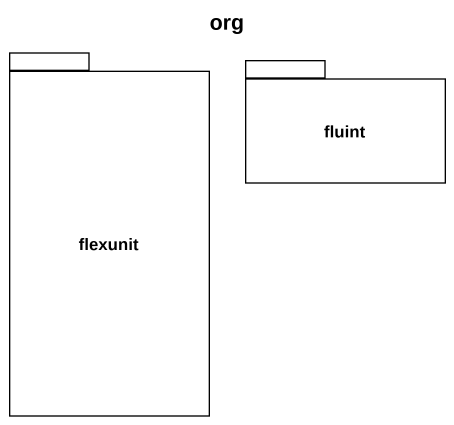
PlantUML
@startuml
title org
package flexunit {
}
package fluint {
}
@enduml
